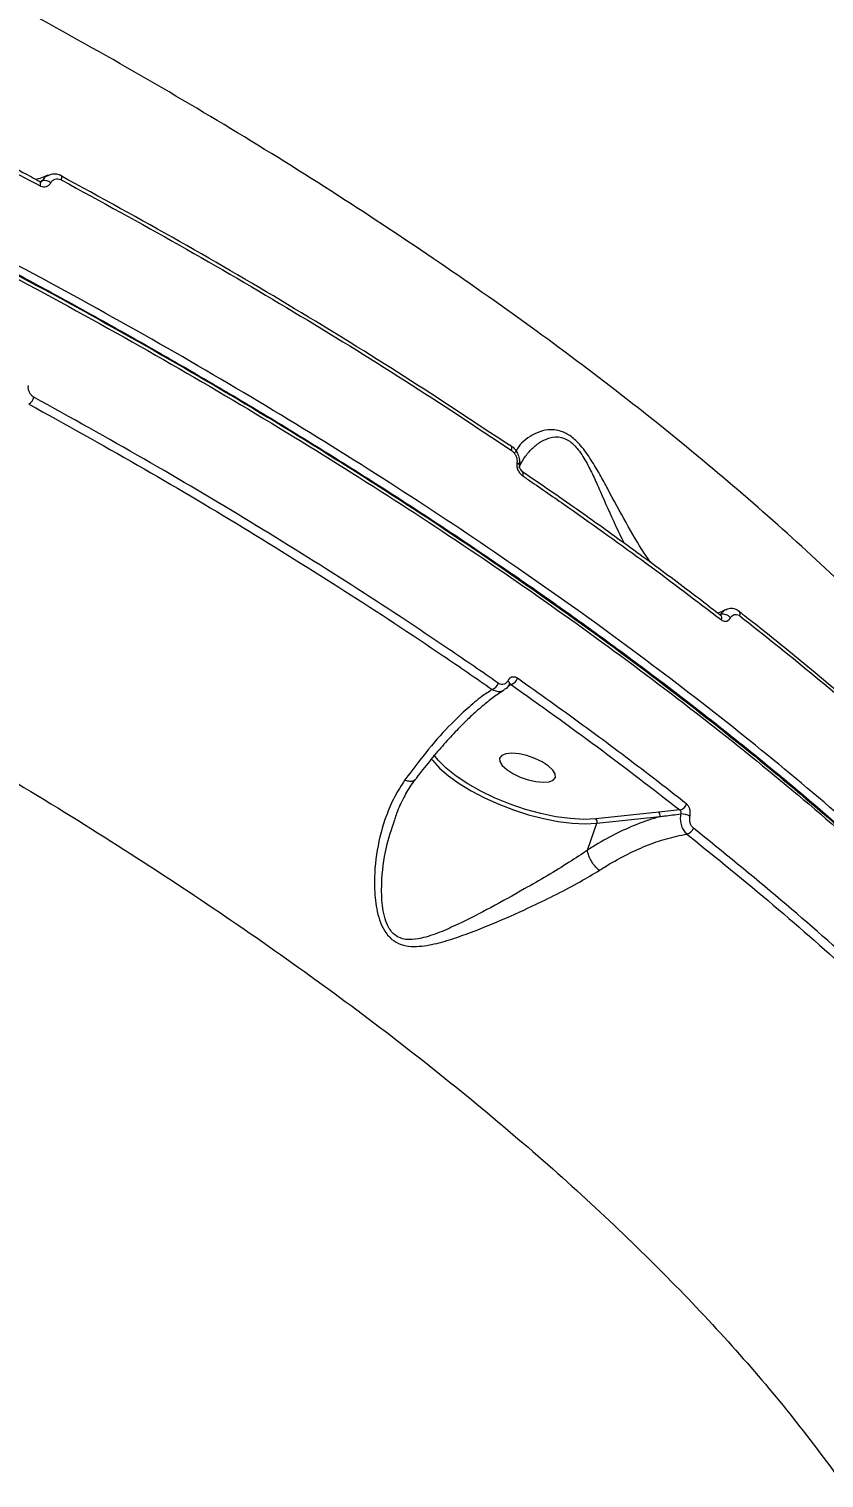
# Model space of a CAD drawing. Header units: millimetres. Extents: x -4335 to 4318, y -3792 to 3101.
# Drawn here: x 2450.8 to 2572, y 196.3 to 417.4 of the extents above; entities that cross this region are included whole.
import ezdxf

# ---------------------------------------------------------------- set-up
doc = ezdxf.new("R2010")
doc.units = ezdxf.units.MM
doc.layers.add('DIKOM_ОБЪЕКТ', color=7, linetype='Continuous')
doc.layers.add('DIKOM_РАЗМЕР_ОБЪЕКТА', color=7, linetype='Continuous')
doc.styles.add('style1', font='arial.ttf', dxfattribs={"width": 0.8})
doc.dimstyles.new('1-50', dxfattribs={"dimtxt": 300, "dimasz": 200, "dimexe": 100, "dimexo": 0, "dimgap": 100, "dimtad": 1, "dimtxsty": 'style1', "dimcen": 200, "dimclrd": 7, "dimclre": 7, "dimclrt": 7, "dimadec": 1, "dimazin": 2, "dimtfac": 1, "dimtmove": 0, "dimatfit": 2, "dimfxl": 0, "dimlwd": 25, "dimlwe": 18, "dimarcsym": 0})

# ---------------------------------------------------------------- blocks, each defined once
blk = doc.blocks.new('*D2')
at = {"layer": 'Defpoints', "color": 0, "transparency": 16777216}
for p in [(2711.72, 601.17), (-2007.01, 181.47), (-2007.01, -2298.93)]:
    blk.add_point(p, dxfattribs=at)
at = {"layer": 'DIKOM_РАЗМЕР_ОБЪЕКТА', "color": 7, "lineweight": 18, "transparency": 16777216}
for p, q in [((2711.72, 601.17), (2711.72, -2398.93)), ((-2007.01, 181.47), (-2007.01, -2398.93))]:
    blk.add_line(p, q, dxfattribs=at)
at = {"layer": 'DIKOM_РАЗМЕР_ОБЪЕКТА', "color": 7, "lineweight": 25, "transparency": 16777216}
blk.add_line((2511.72, -2298.93), (-1807.01, -2298.93), dxfattribs=at)
at = {"layer": 'DIKOM_РАЗМЕР_ОБЪЕКТА', "color": 7, "transparency": 16777216}
for points in [[(-1807.01, -2265.6), (-1807.01, -2332.27), (-2007.01, -2298.93)], [(2511.72, -2265.6), (2511.72, -2332.27), (2711.72, -2298.93)]]:
    blk.add_solid(points, dxfattribs=at)
at = {"layer": 'DIKOM_РАЗМЕР_ОБЪЕКТА', "color": 7, "transparency": 16777216, "insert": (-22.56, -2045.76), "char_height": 300, "attachment_point": 5, "style": 'style1'}
blk.add_mtext('4750', dxfattribs=at)

msp = doc.modelspace()

# ---------------------------------------------------------------- linework, layer by layer
at = {"layer": 'DIKOM_ОБЪЕКТ', "color": 7, "linetype": 'Continuous', "lineweight": 15}
for p, q in [((2452.81, 394.231), (2452.516, 394.079)), ((2455.698, 394.998), (2455.668, 395.01)), ((2559.097, 328.55), (2559.057, 328.577)), ((2523.818, 317.066), (2524.314, 317.331)), ((2546.824, 297.875), (2537.237, 296.85)), ((2537.41, 296.171), (2546.998, 297.197)), ((2550.053, 298.201), (2546.824, 297.875)), ((2535.956, 292.069), (2537.41, 296.171))]:
    msp.add_line(p, q, dxfattribs=at)
at = {"layer": 'DIKOM_ОБЪЕКТ', "color": 7, "linetype": 'Continuous', "lineweight": 15, "flags": 128}
for points in [[(2452.449, 393.446), (2452.5, 393.61), (2452.53, 393.76), (2452.54, 393.889), (2452.529, 393.993), (2452.496, 394.067), (2452.447, 394.109)], [(2455.697, 394.339), (2455.745, 394.498), (2455.775, 394.643), (2455.786, 394.77), (2455.776, 394.874), (2455.747, 394.95), (2455.699, 394.998), (2455.698, 394.998)], [(2525.191, 351.174), (2525.277, 351.133), (2525.352, 351.09), (2525.415, 351.047), (2525.465, 351.004), (2525.503, 350.962), (2525.526, 350.921), (2525.535, 350.882), (2525.53, 350.845)], [(2512.124, 306.01), (2512.301, 305.78), (2513.385, 304.596), (2514.754, 303.405), (2516.38, 302.23), (2518.227, 301.098), (2520.255, 300.034), (2522.421, 299.059), (2524.678, 298.195), (2526.978, 297.461), (2529.271, 296.872), (2531.508, 296.441), (2533.64, 296.177), (2535.622, 296.087), (2537.41, 296.171)], [(2537.237, 296.85), (2535.4, 296.768), (2533.358, 296.876), (2531.158, 297.17), (2528.854, 297.644), (2526.501, 298.285), (2524.155, 299.079), (2521.873, 300.006), (2519.71, 301.045), (2517.717, 302.17), (2515.941, 303.354), (2514.427, 304.569), (2513.209, 305.787), (2512.546, 306.629)], [(2531.058, 303.164), (2531.032, 303.688), (2530.665, 304.29), (2529.985, 304.921), (2529.048, 305.529), (2527.929, 306.066), (2526.72, 306.487), (2525.518, 306.76), (2524.42, 306.861), (2523.517, 306.783), (2522.88, 306.532), (2522.561, 306.128), (2522.586, 305.604), (2522.954, 305.002), (2523.634, 304.371), (2524.571, 303.763), (2525.69, 303.226), (2526.899, 302.805), (2528.101, 302.532), (2529.199, 302.431), (2530.102, 302.509), (2530.739, 302.76), (2531.058, 303.164)]]:
    msp.add_lwpolyline(points, dxfattribs=at)
at = {"layer": 'DIKOM_ОБЪЕКТ', "color": 7, "linetype": 'Continuous', "lineweight": 15}
for centre, radius, start, end in [((2453.108, 392.822), 1.44, 47.97152, 101.93644), ((2449.564, 361.806), 2.057, 305.69001, 342.56708), ((2524.084, 353.54), 0.312, 56.64476, 99.62867), ((2523.8, 353.396), 0.61, 330.62689, 41.55861), ((2525.555, 349.481), 0.602, 330.21648, 43.10266), ((2555.846, 327.494), 0.62, 332.16646, 46.18458), ((2556.644, 326.606), 1.458, 38.58819, 104.56775), ((2558.631, 328.117), 0.635, 332.98983, 42.87025), ((2520.92, 318.011), 1.511, 289.83955, 342.02969), ((2523.508, 317.462), 0.543, 349.79544, 56.5888), ((2523.881, 318.73), 1.465, 287.19746, 342.50772), ((2549.782, 299.538), 1.364, 281.47156, 341.88194), ((2536.827, 296.383), 0.621, 340.02732, 48.70466), ((2546.413, 297.408), 0.622, 340.07748, 48.65449), ((2550.275, 294.607), 2.98, 63.59152, 91.60948), ((2550.809, 295.871), 1.382, 283.27386, 341.39134)]:
    msp.add_arc(centre, radius, start, end, dxfattribs=at)
for points, knots in [([(2605.678, 298.362), (2602.999, 301.807), (2597.632, 308.706), (2588.243, 319.203), (2577.92, 329.775), (2566.613, 340.384), (2554.401, 350.977), (2541.305, 361.523), (2527.334, 372.002), (2512.526, 382.399), (2496.936, 392.683), (2480.637, 402.806), (2463.705, 412.721), (2446.183, 422.398), (2428.089, 431.816), (2409.464, 440.965), (2390.374, 449.816), (2370.909, 458.332), (2351.159, 466.47), (2331.174, 474.209), (2310.981, 481.526), (2290.619, 488.418), (2270.162, 494.864), (2249.705, 500.836), (2229.345, 506.307), (2209.128, 511.26), (2189.093, 515.675), (2169.27, 519.556), (2149.733, 522.894), (2130.574, 525.673), (2111.878, 527.886), (2095.068, 529.386), (2080.02, 530.348), (2071.17, 530.639), (2066.745, 530.784)], [0, 0, 0, 0, 0.0315566, 0.0632128, 0.0949195, 0.1266266, 0.1582827, 0.1898395, 0.221397, 0.2530543, 0.2847618, 0.3164697, 0.3481271, 0.379685, 0.4112651, 0.4429442, 0.474674, 0.5064041, 0.5380835, 0.5696638, 0.6012951, 0.6330254, 0.6648064, 0.6965875, 0.7283184, 0.7599499, 0.7916592, 0.8234676, 0.8553267, 0.8871861, 0.9189952, 0.9507049, 0.9753525, 1, 1, 1, 1]), ([(2642.743, 214.586), (2641.711, 216.686), (2638.908, 222.389), (2633.319, 231.893), (2625.679, 243.122), (2616.844, 254.523), (2606.878, 266.039), (2595.82, 277.617), (2583.696, 289.221), (2570.505, 300.833), (2556.29, 312.433), (2541.104, 323.985), (2525.02, 335.435), (2508.11, 346.731), (2490.421, 357.834), (2471.966, 368.723), (2452.792, 379.384), (2432.963, 389.785), (2412.575, 399.879), (2391.72, 409.618), (2370.72, 418.854), (2349.624, 427.579), (2328.481, 435.807), (2307.091, 443.627), (2285.546, 451.006), (2263.939, 457.91), (2242.057, 464.398), (2219.933, 470.427), (2197.607, 475.973), (2175.423, 480.949), (2153.484, 485.333), (2131.892, 489.102), (2110.718, 492.241), (2090.007, 494.73), (2069.784, 496.579), (2050.107, 497.787), (2031.063, 498.353), (2012.76, 498.259), (1996.329, 497.597), (1986.325, 496.729), (1981.86, 496.342)], [0, 0, 0, 0, 0.0156522, 0.0424895, 0.0694115, 0.0963765, 0.1233415, 0.1502634, 0.1771007, 0.203938, 0.23086, 0.257825, 0.2847902, 0.3117121, 0.3385494, 0.3653867, 0.3923086, 0.4192738, 0.4462387, 0.4731606, 0.499998, 0.5258462, 0.55177, 0.5777322, 0.6036945, 0.6296182, 0.6554665, 0.6823039, 0.7092259, 0.736191, 0.763156, 0.7900781, 0.8169154, 0.843753, 0.8706749, 0.8976399, 0.9246051, 0.951527, 0.9783645, 1, 1, 1, 1]), ([(2097.76, 491.96), (2101.789, 491.465), (2112.643, 490.133), (2130.7, 487.452), (2151.959, 483.774), (2173.745, 479.452), (2195.993, 474.484), (2218.637, 468.87), (2241.179, 462.733), (2263.543, 456.108), (2285.661, 449.037), (2307.892, 441.405), (2330.163, 433.215), (2352.396, 424.483), (2374.1, 415.399), (2395.215, 406.005), (2415.691, 396.345), (2435.864, 386.262), (2455.647, 375.774), (2474.961, 364.907), (2493.381, 353.9), (2510.865, 342.797), (2527.392, 331.637), (2543.231, 320.239), (2558.296, 308.635), (2572.514, 296.858), (2585.573, 285.17), (2597.455, 273.608), (2608.169, 262.207), (2617.888, 250.78), (2626.537, 239.368), (2634.056, 228.01), (2640.018, 217.426), (2644.608, 207.613), (2648.034, 198.547), (2650.519, 189.671), (2652.05, 181.706), (2652.321, 176.819), (2652.436, 174.729)], [0, 0, 0, 0, 0.0167774, 0.0451999, 0.0736439, 0.1020662, 0.1313142, 0.1605858, 0.1898337, 0.2182561, 0.2467001, 0.2751225, 0.3043703, 0.333642, 0.3628899, 0.3913121, 0.4197563, 0.4481785, 0.4774264, 0.5066982, 0.5359458, 0.5643683, 0.5928125, 0.6212346, 0.6504826, 0.6797542, 0.709002, 0.7374242, 0.7658684, 0.7942906, 0.8235384, 0.8528101, 0.8820579, 0.9067953, 0.9315616, 0.9563279, 0.9813288, 1, 1, 1, 1]), ([(2098.259, 492.455), (2099.672, 492.292), (2104.476, 491.738), (2112.792, 490.633), (2123.175, 489.148), (2133.631, 487.509), (2144.13, 485.732), (2154.675, 483.812), (2165.269, 481.752), (2175.916, 479.55), (2186.62, 477.206), (2197.383, 474.719), (2208.208, 472.088), (2219.099, 469.314), (2230.059, 466.393), (2241.078, 463.329), (2252.12, 460.133), (2263.139, 456.816), (2274.105, 453.387), (2285.014, 449.849), (2295.869, 446.2), (2306.676, 442.439), (2317.437, 438.566), (2328.157, 434.579), (2338.836, 430.476), (2349.479, 426.258), (2360.089, 421.922), (2370.664, 417.469), (2381.176, 412.911), (2391.58, 408.265), (2401.841, 403.549), (2411.947, 398.767), (2421.902, 393.919), (2431.712, 389.001), (2441.381, 384.012), (2450.91, 378.952), (2460.302, 373.818), (2469.561, 368.61), (2478.688, 363.325), (2487.685, 357.962), (2496.534, 352.532), (2505.203, 347.055), (2513.653, 341.553), (2521.872, 336.036), (2529.86, 330.503), (2537.624, 324.951), (2545.165, 319.379), (2552.485, 313.784), (2559.588, 308.167), (2566.475, 302.524), (2573.146, 296.854), (2579.606, 291.155), (2585.844, 285.434), (2591.841, 279.711), (2597.569, 274.008), (2603.016, 268.339), (2608.179, 262.706), (2613.062, 257.107), (2617.668, 251.54), (2621.997, 246.002), (2626.051, 240.492), (2629.831, 235.009), (2633.337, 229.552), (2636.57, 224.117), (2639.528, 218.709), (2642.204, 213.342), (2644.583, 208.037), (2646.657, 202.812), (2648.425, 197.672), (2649.888, 192.616), (2651.051, 187.64), (2651.899, 182.748), (2652.417, 178.539), (2652.527, 175.996), (2652.569, 175.026)], [0, 0, 0, 0, 0.0059275, 0.0201443, 0.0343646, 0.0485132, 0.0625965, 0.0766305, 0.0906312, 0.1046148, 0.1185969, 0.1325907, 0.1466101, 0.1606706, 0.1747885, 0.1889797, 0.2032019, 0.2173711, 0.2314701, 0.2455152, 0.2595225, 0.2735077, 0.2874871, 0.3014752, 0.3154839, 0.3295295, 0.3436277, 0.3577947, 0.3720187, 0.3862177, 0.4003368, 0.4143973, 0.4284155, 0.4424071, 0.456388, 0.4703747, 0.4843776, 0.4984127, 0.5124958, 0.5266428, 0.5408619, 0.5550791, 0.5692234, 0.5833046, 0.5973387, 0.611342, 0.6253304, 0.6393198, 0.6533225, 0.667353, 0.6814268, 0.6955606, 0.7097696, 0.723997, 0.738174, 0.7522836, 0.7663417, 0.7803644, 0.7943677, 0.8083671, 0.8223767, 0.8364088, 0.850479, 0.864603, 0.8787961, 0.8930343, 0.9072424, 0.9213724, 0.9354405, 0.9494616, 0.9634497, 0.9774196, 0.9913856, 1, 1, 1, 1]), ([(2098.259, 492.297), (2102.433, 491.814), (2113.458, 490.539), (2131.887, 487.744), (2153.41, 484.005), (2175.302, 479.626), (2197.432, 474.664), (2219.705, 469.13), (2241.776, 463.116), (2263.606, 456.643), (2285.161, 449.755), (2306.655, 442.394), (2327.994, 434.593), (2349.087, 426.385), (2370.133, 417.68), (2391.083, 408.466), (2411.888, 398.75), (2432.228, 388.68), (2452.009, 378.304), (2471.138, 367.668), (2489.548, 356.805), (2507.195, 345.728), (2524.065, 334.46), (2540.111, 323.037), (2555.261, 311.512), (2569.442, 299.94), (2581.769, 289.087), (2592.42, 278.982), (2601.606, 269.629), (2610.074, 260.318), (2617.894, 250.966), (2625.019, 241.59), (2631.39, 232.215), (2636.99, 222.957), (2640.003, 216.916), (2641.508, 213.898)], [0, 0, 0, 0, 0.0196202, 0.0518272, 0.0841357, 0.116496, 0.1488562, 0.1811647, 0.2133717, 0.2443916, 0.2755022, 0.3066589, 0.3378156, 0.3689262, 0.3999461, 0.4321531, 0.4644616, 0.4968217, 0.5291819, 0.5614903, 0.5936972, 0.6259042, 0.6582125, 0.6905726, 0.7229329, 0.7552413, 0.7874483, 0.8135454, 0.8396692, 0.865793, 0.8918899, 0.9189025, 0.945945, 0.9729874, 1, 1, 1, 1]), ([(2145.511, 415.358), (2151.352, 414.257), (2163.042, 412.053), (2180.799, 408.209), (2198.663, 403.987), (2216.848, 399.293), (2235.318, 394.126), (2254.033, 388.478), (2272.69, 382.438), (2291.857, 375.809), (2311.483, 368.548), (2331.504, 360.63), (2351.244, 352.315), (2370.611, 343.64), (2389.514, 334.648), (2407.868, 325.375), (2425.634, 315.831), (2442.796, 306.04), (2459.326, 296.024), (2475.146, 285.832), (2490.182, 275.51), (2504.367, 265.099), (2517.663, 254.616), (2530.067, 244.08), (2541.56, 233.516), (2552.089, 222.974), (2561.604, 212.504), (2570.219, 201.945), (2577.838, 191.333), (2584.389, 180.703), (2589.723, 170.272), (2593.773, 160.087), (2596.65, 150.152), (2597.483, 143.806), (2597.899, 140.634)], [0, 0, 0, 0, 0.0277664, 0.0555663, 0.0833659, 0.1111323, 0.1400373, 0.1689801, 0.1979226, 0.2268277, 0.2586375, 0.2905481, 0.32251, 0.3544717, 0.3863818, 0.4181913, 0.4498952, 0.4816999, 0.5135555, 0.5454109, 0.5772151, 0.6089189, 0.6405475, 0.6722757, 0.7040551, 0.7358343, 0.7675625, 0.7991908, 0.8325938, 0.8660265, 0.8994295, 0.932943, 0.9664864, 1, 1, 1, 1]), ([(2418.916, 410.48), (2419.496, 410.199), (2422.396, 408.794), (2429.511, 405.298), (2440.17, 399.928), (2448.354, 395.608), (2452.449, 393.446)], [0, 0, 0, 0, 0.0507678, 0.2538517, 0.626698, 1, 1, 1, 1]), ([(2418.96, 411.114), (2419.406, 410.901), (2423.218, 409.078), (2430.29, 405.566), (2440.143, 400.574), (2447.526, 396.745), (2451.577, 394.565), (2452.441, 394.1)], [0, 0, 0, 0, 0.0388864, 0.3323403, 0.6264266, 0.9202556, 1, 1, 1, 1]), ([(2451.745, 394.474), (2451.767, 394.475), (2452.011, 394.485), (2452.654, 394.646), (2453.376, 394.964), (2453.711, 395.112)], [0, 0, 0, 0, 0.0515102, 0.5594256, 1, 1, 1, 1]), ([(2452.449, 393.446), (2452.478, 393.431), (2452.649, 393.345), (2452.983, 393.261), (2453.424, 393.313), (2453.817, 393.52), (2453.987, 393.768), (2454.072, 393.892)], [0, 0, 0, 0, 0.0488772, 0.287052, 0.5249453, 0.7625267, 1, 1, 1, 1]), ([(2452.454, 394.11), (2452.477, 394.098), (2452.542, 394.063), (2452.618, 394.065), (2452.642, 394.059), (2452.659, 394.078), (2452.661, 394.08)], [0, 0, 0, 0, 0.1770541, 0.50244, 0.9503033, 1, 1, 1, 1]), ([(2452.81, 394.231), (2452.784, 394.188), (2452.744, 394.124), (2452.681, 394.094), (2452.659, 394.084)], [0, 0, 0, 0, 0.6614748, 1, 1, 1, 1]), ([(2453.693, 395.038), (2453.55, 394.972), (2453.181, 394.803), (2452.951, 394.448), (2452.81, 394.231)], [0, 0, 0, 0, 0.3894749, 1, 1, 1, 1]), ([(2453.695, 395.031), (2453.838, 395.106), (2454.22, 395.304), (2454.949, 395.308), (2455.448, 395.099), (2455.695, 394.996)], [0, 0, 0, 0, 0.2317966, 0.6211015, 1, 1, 1, 1]), ([(2454.072, 393.892), (2454.157, 394.016), (2454.328, 394.265), (2454.722, 394.474), (2455.164, 394.525), (2455.499, 394.44), (2455.668, 394.353), (2455.697, 394.339)], [0, 0, 0, 0, 0.2376688, 0.4754089, 0.7136588, 0.952009, 1, 1, 1, 1]), ([(2524.032, 353.848), (2518.74, 357.36), (2508.154, 364.382), (2491.316, 374.756), (2473.854, 385.004), (2461.655, 391.666), (2455.556, 394.998)], [0, 0, 0, 0, 0.248596, 0.4971904, 0.7485958, 1, 1, 1, 1]), ([(2455.697, 394.339), (2461.743, 391.038), (2473.834, 384.435), (2491.282, 374.207), (2508.234, 363.774), (2518.965, 356.656), (2524.331, 353.097)], [0, 0, 0, 0, 0.2485953, 0.49719, 0.7485947, 1, 1, 1, 1]), ([(2451.526, 361.19), (2451.385, 361.285), (2451.103, 361.475), (2450.8, 361.923), (2450.639, 362.422), (2450.638, 362.784), (2450.672, 362.96), (2450.676, 362.982)], [0, 0, 0, 0, 0.2478643, 0.4958906, 0.7364351, 0.9670234, 1, 1, 1, 1]), ([(2522.357, 317.545), (2519.875, 319.261), (2512.614, 324.279), (2500.087, 332.517), (2484.54, 342.222), (2468.394, 351.811), (2457.149, 358.064), (2451.526, 361.19)], [0, 0, 0, 0, 0.1144534, 0.3347647, 0.5550755, 0.7775383, 1, 1, 1, 1]), ([(2450.764, 360.135), (2456.32, 357.047), (2467.432, 350.87), (2483.497, 341.336), (2499.067, 331.623), (2511.665, 323.34), (2518.956, 318.302), (2521.433, 316.59)], [0, 0, 0, 0, 0.2203119, 0.4406225, 0.6630846, 0.8855457, 1, 1, 1, 1]), ([(2545.57, 336.023), (2545.257, 336.468), (2543.974, 338.294), (2541.802, 342.073), (2539.596, 346.194), (2537.839, 349.419), (2536.501, 351.695), (2535.05, 353.758), (2533.454, 355.294), (2531.704, 356.189), (2529.906, 356.294), (2528.221, 355.814), (2526.793, 354.999), (2525.627, 353.967), (2525.171, 353.167), (2524.941, 352.765)], [0, 0, 0, 0, 0.042176, 0.1728725, 0.3074711, 0.3644233, 0.4221191, 0.4869878, 0.5389963, 0.5910567, 0.6674672, 0.7453525, 0.8249321, 0.9119242, 1, 1, 1, 1]), ([(2524.248, 353.79), (2524.307, 353.755), (2524.625, 353.562), (2525.071, 353.044), (2525.466, 352.253), (2525.626, 351.492), (2525.54, 351.045), (2525.506, 350.866)], [0, 0, 0, 0, 0.0641325, 0.3480741, 0.5999695, 0.8400749, 1, 1, 1, 1]), ([(2525.518, 350.379), (2525.518, 350.38), (2525.698, 350.875), (2526.203, 351.86), (2527.27, 353.169), (2528.589, 354.299), (2530.115, 355.052), (2531.737, 355.235), (2533.306, 354.538), (2534.695, 353.109), (2535.891, 351.13), (2536.976, 348.93), (2538.389, 345.76), (2539.857, 342.327), (2541.076, 339.862), (2541.519, 338.965)], [0, 0, 0, 0, 0.0001332, 0.1004604, 0.2007879, 0.2891878, 0.3773464, 0.4588844, 0.512187, 0.5653313, 0.6340966, 0.6976324, 0.7613068, 0.913229, 1, 1, 1, 1]), ([(2524.331, 353.097), (2524.506, 352.953), (2524.814, 352.698), (2525.1, 352.166), (2525.239, 351.653), (2525.207, 351.334), (2525.191, 351.174)], [0, 0, 0, 0, 0.3292196, 0.5797575, 0.7885968, 1, 1, 1, 1]), ([(2525.536, 351.659), (2525.582, 351.491), (2525.699, 351.062), (2525.586, 350.638), (2525.518, 350.379)], [0, 0, 0, 0, 0.3916603, 1, 1, 1, 1]), ([(2525.191, 351.174), (2525.176, 351.005), (2525.144, 350.671), (2525.294, 350.13), (2525.58, 349.619), (2525.878, 349.321), (2526.057, 349.196), (2526.077, 349.182)], [0, 0, 0, 0, 0.2147614, 0.4259037, 0.6816666, 0.9641017, 1, 1, 1, 1]), ([(2525.534, 350.857), (2525.533, 350.853), (2525.527, 350.831), (2525.522, 350.761), (2525.527, 350.652), (2525.558, 350.505), (2525.629, 350.316), (2525.759, 350.104), (2525.9, 349.955), (2525.979, 349.907), (2525.998, 349.895)], [0, 0, 0, 0, 0.0192798, 0.0903446, 0.1653002, 0.2753377, 0.4197749, 0.6304888, 0.9110596, 1, 1, 1, 1]), ([(2525.971, 349.885), (2527.407, 348.911), (2531.563, 346.091), (2538.212, 341.394), (2545.904, 335.805), (2551.918, 331.315), (2555.291, 328.684), (2556.263, 327.926)], [0, 0, 0, 0, 0.1345527, 0.3895118, 0.6438493, 0.8974698, 1, 1, 1, 1]), ([(2526.077, 349.182), (2526.546, 348.861), (2528.893, 347.261), (2535.297, 342.823), (2545.081, 335.829), (2552.62, 330.081), (2556.394, 327.204)], [0, 0, 0, 0, 0.0441405, 0.2207193, 0.6100167, 1, 1, 1, 1]), ([(2555.828, 328.264), (2556.149, 328.378), (2556.53, 328.512), (2556.988, 328.767), (2557.059, 328.807)], [0, 0, 0, 0, 0.8437408, 1, 1, 1, 1]), ([(2557.058, 328.763), (2556.938, 328.705), (2556.621, 328.553), (2556.409, 328.223), (2556.278, 328.017)], [0, 0, 0, 0, 0.3781522, 1, 1, 1, 1]), ([(2556.285, 327.937), (2556.3, 327.925), (2556.324, 327.908), (2556.314, 327.911), (2556.31, 327.913)], [0, 0, 0, 0, 0.6648163, 1, 1, 1, 1]), ([(2556.394, 327.204), (2556.428, 327.179), (2556.58, 327.069), (2556.867, 326.964), (2557.229, 326.992), (2557.555, 327.168), (2557.708, 327.4), (2557.784, 327.515)], [0, 0, 0, 0, 0.0732617, 0.3225034, 0.5550479, 0.7773786, 1, 1, 1, 1]), ([(2557.06, 328.758), (2557.153, 328.815), (2557.464, 329.004), (2558.089, 329.011), (2558.697, 328.853), (2558.98, 328.609), (2559.077, 328.525)], [0, 0, 0, 0, 0.1477312, 0.4949035, 0.8270235, 1, 1, 1, 1]), ([(2557.784, 327.515), (2557.862, 327.632), (2558.016, 327.866), (2558.347, 328.044), (2558.715, 328.074), (2559.007, 327.968), (2559.162, 327.855), (2559.197, 327.829)], [0, 0, 0, 0, 0.2210774, 0.4419083, 0.6744842, 0.9251461, 1, 1, 1, 1]), ([(2559.033, 328.548), (2559.832, 327.929), (2563.064, 325.426), (2568.498, 321.021), (2575.326, 315.336), (2581.907, 309.641), (2588.243, 303.94), (2594.021, 298.553), (2597.563, 295.071), (2599.174, 293.487)], [0, 0, 0, 0, 0.0532739, 0.215339, 0.3775272, 0.539811, 0.7021483, 0.8645056, 1, 1, 1, 1]), ([(2559.197, 327.829), (2562.857, 324.926), (2570.175, 319.119), (2580.465, 310.353), (2590.282, 301.559), (2596.324, 295.69), (2599.344, 292.756)], [0, 0, 0, 0, 0.249098, 0.4981947, 0.7490976, 1, 1, 1, 1]), ([(2525.278, 318.29), (2525.238, 318.316), (2525.075, 318.422), (2524.769, 318.516), (2524.386, 318.472), (2524.042, 318.277), (2523.885, 318.036), (2523.807, 317.915)], [0, 0, 0, 0, 0.0794872, 0.3194017, 0.549781, 0.7748901, 1, 1, 1, 1]), ([(2521.433, 316.59), (2520.913, 316.245), (2519.684, 315.429), (2517.607, 313.712), (2514.902, 311.115), (2511.713, 307.59), (2509.314, 304.399), (2508.1, 302.783)], [0, 0, 0, 0, 0.1301708, 0.3081388, 0.4882733, 0.7408511, 1, 1, 1, 1]), ([(2523.259, 316.463), (2523.159, 316.405), (2522.581, 316.074), (2521.392, 315.217), (2519.706, 313.878), (2517.902, 312.253), (2516.017, 310.381), (2514.073, 308.274), (2512.095, 305.938), (2510.611, 304.091), (2509.794, 302.977), (2509.639, 302.765)], [0, 0, 0, 0, 0.0269294, 0.1558727, 0.287632, 0.4217398, 0.5575697, 0.6943806, 0.8314489, 0.9679704, 1, 1, 1, 1]), ([(2521.433, 316.59), (2521.504, 316.55), (2521.79, 316.388), (2522.318, 316.264), (2522.873, 316.301), (2523.137, 316.478), (2523.218, 316.533)], [0, 0, 0, 0, 0.1212661, 0.4876324, 0.8436304, 1, 1, 1, 1]), ([(2523.807, 317.915), (2523.73, 317.796), (2523.575, 317.558), (2523.235, 317.365), (2522.858, 317.323), (2522.557, 317.416), (2522.397, 317.519), (2522.357, 317.545)], [0, 0, 0, 0, 0.2263786, 0.4527231, 0.6823308, 0.9207414, 1, 1, 1, 1]), ([(2524.033, 317.372), (2524.017, 317.334), (2523.899, 317.059), (2523.642, 316.744), (2523.34, 316.597), (2523.262, 316.559)], [0, 0, 0, 0, 0.1048046, 0.7700762, 1, 1, 1, 1]), ([(2524.075, 317.414), (2524.074, 317.416), (2524.072, 317.419), (2524.049, 317.374), (2524.042, 317.36)], [0, 0, 0, 0, 0.6810264, 1, 1, 1, 1]), ([(2524.073, 317.409), (2524.085, 317.417), (2524.128, 317.447), (2524.204, 317.432), (2524.271, 317.387), (2524.305, 317.342), (2524.314, 317.331)], [0, 0, 0, 0, 0.1273188, 0.4803505, 0.8687596, 1, 1, 1, 1]), ([(2524.314, 317.331), (2528.758, 314.163), (2537.655, 307.82), (2545.917, 301.41), (2550.053, 298.201)], [0, 0, 0, 0, 0.4994477, 1, 1, 1, 1]), ([(2551.078, 299.114), (2550.663, 299.44), (2548.586, 301.073), (2543.377, 305.097), (2535.276, 311.175), (2528.612, 315.917), (2525.278, 318.29)], [0, 0, 0, 0, 0.0507701, 0.2538535, 0.6266998, 1, 1, 1, 1]), ([(2508.1, 302.783), (2507.552, 301.93), (2506.456, 300.223), (2504.944, 296.669), (2503.721, 292.106), (2503.336, 287.238), (2503.647, 283.643), (2504.208, 281.412), (2504.919, 279.764), (2506.017, 278.402), (2507.492, 277.601), (2509.073, 277.331), (2511.148, 277.423), (2513.734, 277.977), (2517.522, 279.235), (2522.145, 281.068), (2527.029, 283.275), (2531.301, 285.345), (2534.787, 287.167), (2536.824, 288.407), (2537.785, 288.993)], [0, 0, 0, 0, 0.0519305, 0.1038903, 0.1951549, 0.2864051, 0.3437023, 0.3731348, 0.4024715, 0.4366824, 0.4671123, 0.4969791, 0.5269688, 0.5808924, 0.6349557, 0.7265908, 0.8181326, 0.8810555, 0.94389, 1, 1, 1, 1]), ([(2509.638, 302.806), (2509.489, 302.615), (2508.833, 301.78), (2507.895, 300.064), (2507.006, 298.232), (2506.632, 297.072), (2506.533, 296.763)], [0, 0, 0, 0, 0.108366, 0.4748344, 0.8602426, 1, 1, 1, 1]), ([(2508.1, 302.783), (2508.124, 302.774), (2508.371, 302.679), (2508.823, 302.566), (2509.335, 302.576), (2509.513, 302.732), (2509.594, 302.803)], [0, 0, 0, 0, 0.0365363, 0.3664599, 0.7085921, 1, 1, 1, 1]), ([(2551.6, 297.276), (2551.607, 297.308), (2551.649, 297.498), (2551.668, 297.875), (2551.577, 298.375), (2551.378, 298.821), (2551.178, 299.016), (2551.078, 299.114)], [0, 0, 0, 0, 0.0479403, 0.2856418, 0.52364, 0.7617642, 1, 1, 1, 1]), ([(2535.955, 292.063), (2535.955, 292.063), (2535.07, 291.427), (2533.072, 290.143), (2529.81, 288.144), (2525.792, 285.83), (2521.237, 283.284), (2516.94, 281.082), (2513.428, 279.476), (2510.933, 278.63), (2509.021, 278.352), (2507.617, 278.519), (2506.404, 279.124), (2505.477, 280.403), (2504.937, 281.97), (2504.563, 284.145), (2504.509, 287.69), (2505.042, 292.188), (2506.102, 295.341), (2506.576, 296.753)], [0, 0, 0, 0, 0.0000347, 0.064344, 0.1374464, 0.2106465, 0.317454, 0.4243453, 0.4859184, 0.5473111, 0.587942, 0.6118733, 0.6433211, 0.6788798, 0.710821, 0.742911, 0.8078545, 0.913949, 1, 1, 1, 1]), ([(2546.998, 297.197), (2545.838, 296.829), (2543.588, 296.116), (2540.152, 294.531), (2537.625, 293.124), (2536.226, 292.24), (2535.956, 292.069)], [0, 0, 0, 0, 0.3208338, 0.6223569, 0.927222, 1, 1, 1, 1]), ([(2546.998, 297.197), (2547.23, 297.228), (2548.294, 297.371), (2549.359, 297.491), (2550.191, 297.586)], [0, 0, 0, 0, 0.2185278, 1, 1, 1, 1]), ([(2550.053, 298.201), (2550.083, 298.168), (2550.143, 298.103), (2550.199, 297.953), (2550.221, 297.786), (2550.21, 297.66), (2550.194, 297.596), (2550.191, 297.586)], [0, 0, 0, 0, 0.2385835, 0.4768701, 0.714907, 0.952146, 1, 1, 1, 1]), ([(2550.191, 297.586), (2550.181, 297.532), (2550.118, 297.213), (2550.098, 296.585), (2550.268, 295.753), (2550.616, 295.011), (2550.956, 294.687), (2551.127, 294.526)], [0, 0, 0, 0, 0.0485254, 0.2867248, 0.5246761, 0.762267, 1, 1, 1, 1]), ([(2552.119, 295.43), (2552.02, 295.528), (2551.821, 295.723), (2551.624, 296.171), (2551.532, 296.672), (2551.552, 297.051), (2551.593, 297.243), (2551.6, 297.276)], [0, 0, 0, 0, 0.2378057, 0.4755257, 0.7135087, 0.9515335, 1, 1, 1, 1]), ([(2537.785, 288.993), (2538.04, 289.155), (2539.344, 289.984), (2541.718, 291.323), (2544.893, 292.776), (2548.061, 293.897), (2550.101, 294.316), (2551.127, 294.526)], [0, 0, 0, 0, 0.0563906, 0.2882878, 0.5227629, 0.7600066, 1, 1, 1, 1]), ([(2551.127, 294.526), (2555.583, 290.917), (2564.496, 283.698), (2576.793, 272.792), (2588.342, 261.85), (2595.24, 254.563), (2598.689, 250.92)], [0, 0, 0, 0, 0.2485942, 0.4971906, 0.7485965, 1, 1, 1, 1]), ([(2599.792, 251.724), (2596.375, 255.335), (2589.541, 262.556), (2578.025, 273.482), (2565.669, 284.455), (2556.636, 291.772), (2552.119, 295.43)], [0, 0, 0, 0, 0.2485939, 0.4971912, 0.7485939, 1, 1, 1, 1]), ([(2535.956, 292.069), (2535.956, 292.068), (2535.955, 292.066), (2535.955, 292.064), (2535.955, 292.063)], [0, 0, 0, 0, 0.6790227, 1, 1, 1, 1]), ([(2537.785, 288.993), (2537.755, 289.015), (2537.62, 289.114), (2537.3, 289.395), (2536.838, 289.928), (2536.389, 290.652), (2536.061, 291.407), (2535.99, 291.844), (2535.955, 292.063)], [0, 0, 0, 0, 0.0350384, 0.1552664, 0.3664207, 0.5776029, 0.7887944, 1, 1, 1, 1])]:
    msp.add_open_spline(points, degree=3, knots=knots, dxfattribs=at)

# ---------------------------------------------------------------- dimensions: what is measured, and where the dimension line sits
at = {"layer": 'DIKOM_РАЗМЕР_ОБЪЕКТА'}
dim = msp.add_linear_dim(base=(-2007.007, -2298.934), p1=(2711.721, 601.173), p2=(-2007.007, 181.474), text='4750', dimstyle='1-50', dxfattribs=at)
dim.commit()
dim.dimension.update_dxf_attribs({"geometry": '*D2', "text_midpoint": (-22.564, -2298.934), "dimtype": 160})

doc.saveas('drawing.dxf')
